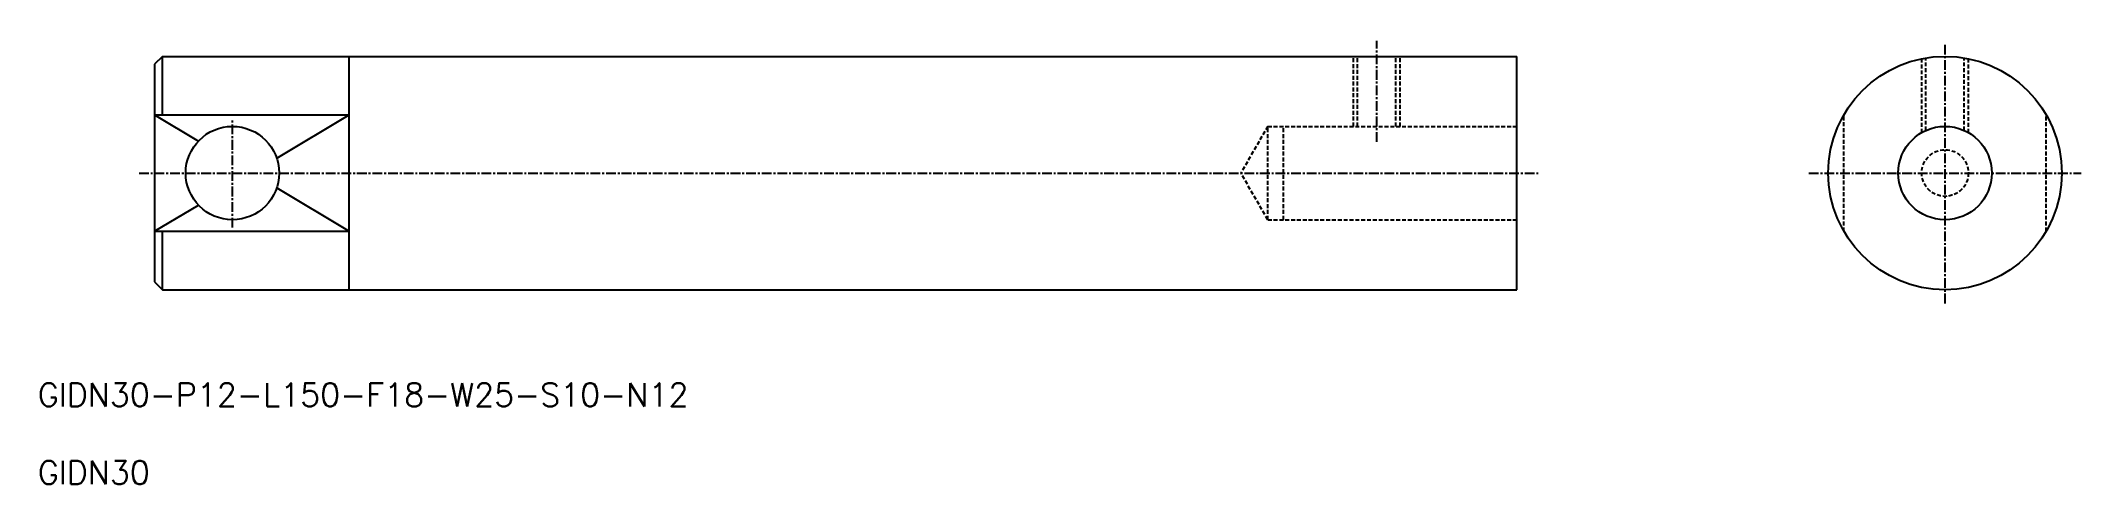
# Model space of a CAD drawing. Extents: x 10 to 272, y 10 to 67.
import ezdxf

# ---------------------------------------------------------------- set-up
doc = ezdxf.new("R2010")
doc.units = 0
doc.linetypes.add('CENTER', pattern=[2, 1.25, -0.25, 0.25, -0.25])
doc.linetypes.add('DASHED', pattern=[0.75, 0.5, -0.25])
doc.layers.get('0').update_dxf_attribs({"linetype": 'CONTINUOUS'})
doc.layers.add('CENTER', color=1, linetype='CENTER')
doc.styles.get("Standard").update_dxf_attribs({"font": 'txt.shx'})

msp = doc.modelspace()

# ---------------------------------------------------------------- linework, layer by layer
at = {"color": 7, "linetype": 'CONTINUOUS'}
for p, q in [((26, 65), (25, 64)), ((25, 64), (25, 36)), ((26, 65), (200, 65)), ((26, 57.48), (26, 65)), ((50, 35), (50, 65)), ((200, 35), (200, 65)), ((200, 35), (200, 65)), ((25, 57.48), (50, 57.48)), ((25, 42.52), (50, 42.52)), ((26, 35), (26, 42.52)), ((25, 36), (26, 35)), ((26, 35), (200, 35))]:
    msp.add_line(p, q, dxfattribs=at)
at = {"color": 3, "linetype": 'DASHED'}
for p, q in [((179, 56), (179, 65)), ((179.54, 56), (179.54, 65)), ((184.46, 56), (184.46, 65)), ((185, 56), (185, 65)), ((252, 55.2), (252, 64.7)), ((252.54, 55.47), (252.54, 64.8)), ((257.46, 55.47), (257.46, 64.8)), ((258, 55.2), (258, 64.7)), ((168, 56), (164.54, 50)), ((168, 44), (168, 56)), ((168, 56), (200, 56)), ((170, 44), (170, 56)), ((242, 42.52), (242, 57.48)), ((268, 42.52), (268, 57.48)), ((168, 44), (164.54, 50)), ((168, 44), (200, 44))]:
    msp.add_line(p, q, dxfattribs=at)
at = {"color": 3, "linetype": 'CONTINUOUS'}
for p, q in [((25, 57.48), (30.63, 54.11)), ((40.69, 51.91), (50, 57.48)), ((40.69, 48.09), (50, 42.52)), ((25, 42.52), (30.63, 45.89))]:
    msp.add_line(p, q, dxfattribs=at)
at = {"color": 7, "linetype": 'CONTINUOUS'}
for centre, radius in [((255, 50), 15), ((35, 50), 6), ((255, 50), 6)]:
    msp.add_circle(centre, radius, dxfattribs=at)
at = {"color": 3, "linetype": 'DASHED'}
msp.add_circle((255, 50), 3, dxfattribs=at)
at = {"layer": 'CENTER', "color": 1, "linetype": 'CENTER'}
for p, q in [((182, 54), (182, 67)), ((255, 33.25), (255, 66.75)), ((35, 43), (35, 57)), ((23, 50), (202.87, 50)), ((237.51, 50), (272.49, 50))]:
    msp.add_line(p, q, dxfattribs=at)

# ---------------------------------------------------------------- texts
at = {"color": 7, "linetype": 'CONTINUOUS'}
for s, p in [('GIDN30-P12-L150-F18-W25-S10-N12', (10, 20)), ('GIDN30', (10, 10))]:
    msp.add_text(s, height=3, dxfattribs=at).set_placement(p)

doc.saveas('drawing.dxf')
